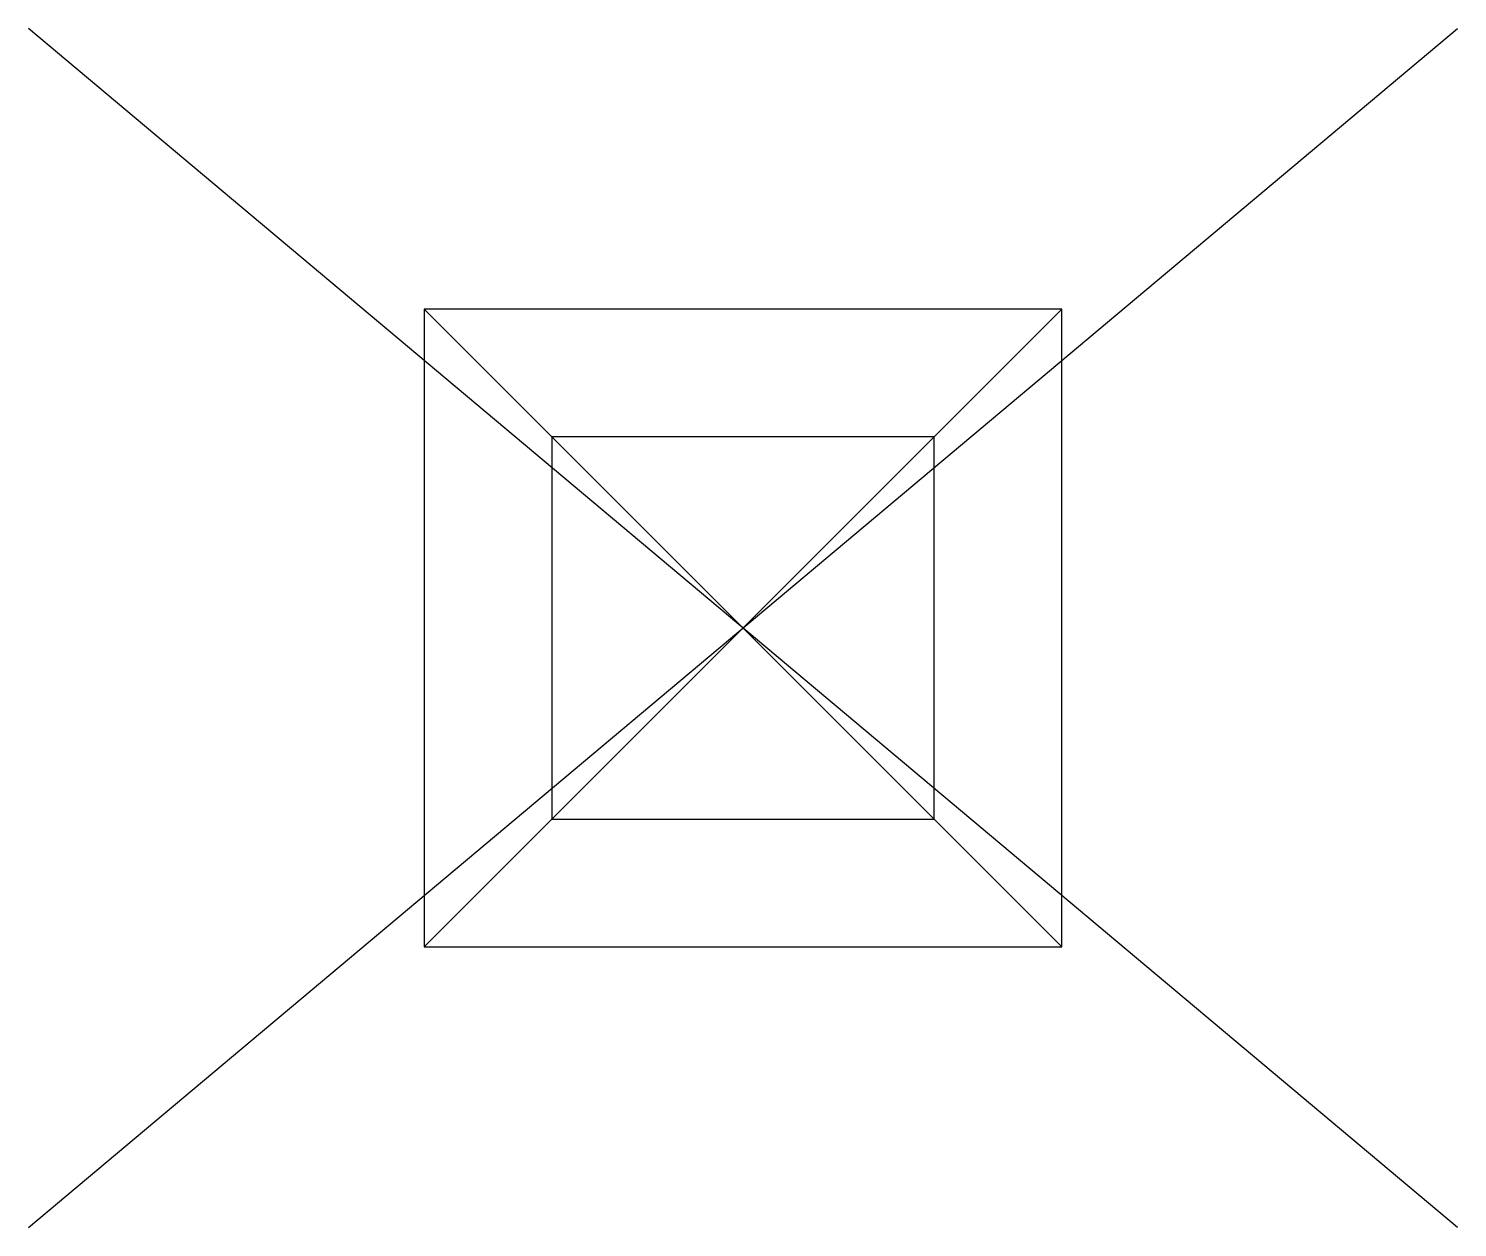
# Model space of a CAD drawing. Extents: x -3.5 to 3.5, y -2.94 to 2.94.
import ezdxf

# ---------------------------------------------------------------- set-up
doc = ezdxf.new("R2010")
doc.units = 0

msp = doc.modelspace()

# ---------------------------------------------------------------- linework, layer by layer
for p, q in [((-3.5016, -2.9382), (3.5016, 2.9382)), ((3.5016, -2.9382), (-3.5016, 2.9382)), ((1.5625, 1.5625), (-1.5625, -1.5625)), ((-1.5625, 1.5625), (1.5625, -1.5625))]:
    msp.add_line(p, q)
at = {"flags": 128}
for points in [[(-1.5625, -1.5625), (1.5625, -1.5625), (1.5625, 1.5625), (-1.5625, 1.5625)], [(-0.9375, 0.9375), (-0.9375, -0.9375), (0.9375, -0.9375), (0.9375, 0.9375)]]:
    msp.add_lwpolyline(points, close=True, dxfattribs=at)

doc.saveas('drawing.dxf')
